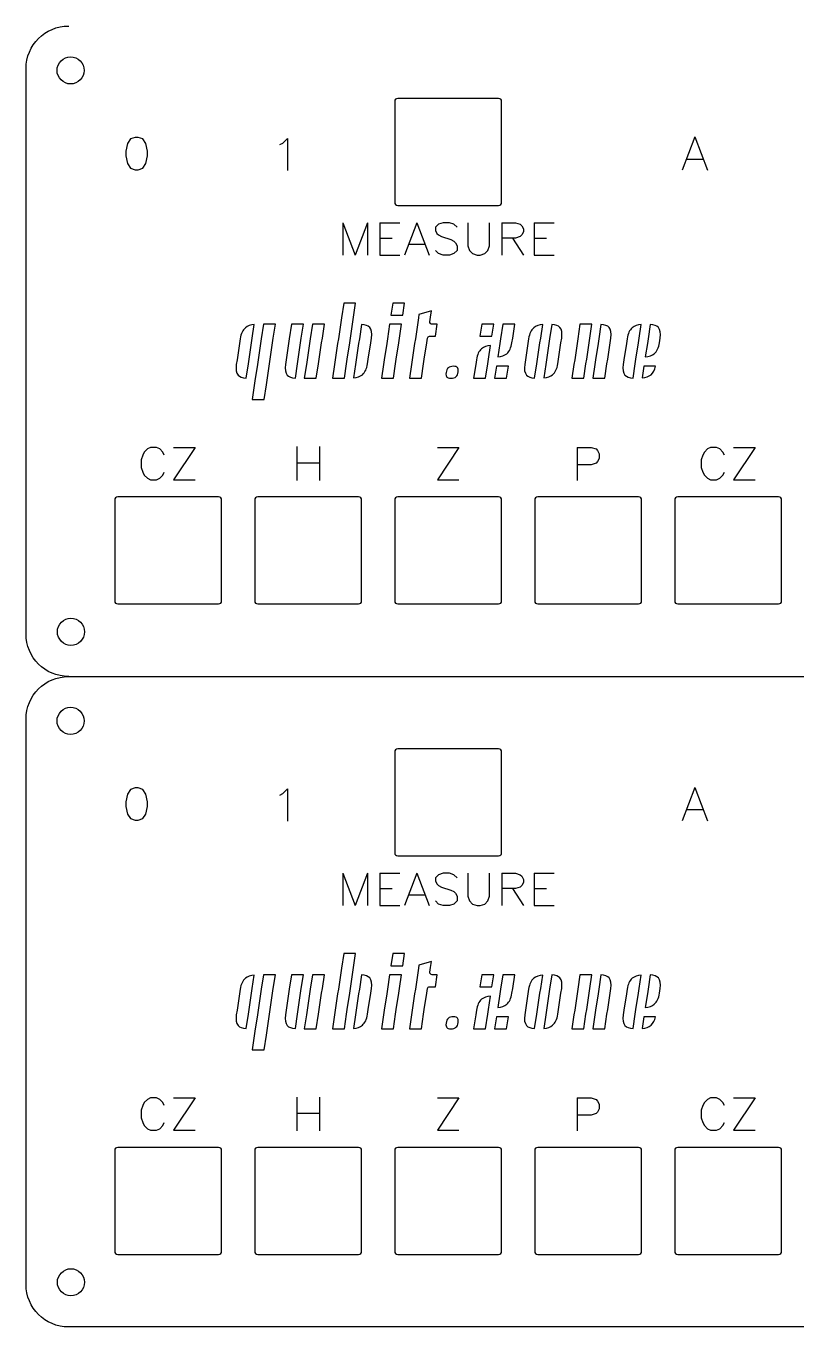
# Model space of a CAD drawing. Extents: x 0 to 498, y 0 to 383.
# Drawn here: x 0 to 90.9, y 0 to 153.4 of the extents above; entities that cross this region are included whole.
import ezdxf

# ---------------------------------------------------------------- set-up
doc = ezdxf.new("R2010")
doc.units = 0
doc.layers.get('0').update_dxf_attribs({"true_color": 0xffffff})

msp = doc.modelspace()

# ---------------------------------------------------------------- linework, layer by layer
at = {"color": 1, "true_color": 0xff0000}
for p, q in [((5.03, 153.4), (5.03, 153.4)), ((0, 81.73), (0, 148.37)), ((6.86, 148.17), (6.86, 148.17)), ((55.73, 144.86), (43.83, 144.86)), ((43.83, 132.25), (55.73, 132.25)), ((38.87, 120.72), (37.46, 120.72)), ((37.46, 120.72), (37.46, 120.72)), ((38.63, 119.08), (38.87, 120.72)), ((43.24, 120.72), (43.03, 119.3)), ((44.65, 120.72), (43.24, 120.72)), ((44.44, 119.3), (44.65, 120.72)), ((47.82, 119.8), (46.34, 119.37)), ((47.71, 119.08), (47.82, 119.8)), ((47.82, 119.8), (47.82, 119.8)), ((26.68, 116.6), (26.92, 118.2)), ((29.41, 118.24), (27.99, 118.24)), ((27.99, 118.24), (27.99, 118.24)), ((29.16, 116.6), (29.41, 118.24)), ((31.3, 118.24), (31.04, 116.53)), ((32.71, 118.24), (31.3, 118.24)), ((32.46, 116.6), (32.71, 118.24)), ((33.78, 118.24), (33.52, 116.53)), ((35.19, 118.24), (33.78, 118.24)), ((34.95, 116.6), (35.19, 118.24)), ((37.12, 118.46), (36.83, 116.53)), ((37.21, 119.01), (37.12, 118.46)), ((38.25, 116.6), (38.54, 118.53)), ((38.54, 118.53), (38.63, 119.08)), ((39.56, 118.21), (39.31, 116.53)), ((39.56, 118.21), (39.56, 118.21)), ((44.28, 118.24), (42.87, 118.24)), ((43.03, 119.3), (44.44, 119.3)), ((44.03, 116.6), (44.28, 118.24)), ((46.21, 118.46), (45.92, 116.53)), ((46.29, 119.01), (46.21, 118.46)), ((46.34, 119.37), (46.29, 119.01)), ((47.63, 118.53), (47.71, 119.08)), ((48.27, 116.82), (48.48, 118.24)), ((53.74, 118.24), (53.53, 116.82)), ((55.15, 118.24), (53.74, 118.24)), ((54.94, 116.82), (55.15, 118.24)), ((57.63, 118.24), (56.21, 118.24)), ((56.21, 118.24), (56.21, 118.24)), ((57.39, 116.6), (57.63, 118.24)), ((60.69, 116.6), (60.93, 118.2)), ((62, 118.21), (61.74, 116.53)), ((62, 118.21), (62, 118.21)), ((65.32, 118.24), (65.06, 116.53)), ((66.73, 118.24), (65.32, 118.24)), ((66.49, 116.6), (66.73, 118.24)), ((67.79, 118.21), (67.54, 116.53)), ((67.79, 118.21), (67.79, 118.21)), ((72.3, 116.6), (72.54, 118.2)), ((73.61, 118.21), (73.36, 116.53)), ((73.61, 118.21), (73.61, 118.21)), ((26.6, 116.05), (26.68, 116.6)), ((29.08, 116.05), (29.16, 116.6)), ((32.38, 116.05), (32.46, 116.6)), ((34.86, 116.05), (34.95, 116.6)), ((38.17, 116.05), (38.25, 116.6)), ((40.65, 116.05), (40.73, 116.6)), ((43.95, 116.05), (44.03, 116.6)), ((47.25, 116.05), (47.34, 116.6)), ((47.59, 116.82), (48.27, 116.82)), ((53.53, 116.82), (54.94, 116.82)), ((57.3, 116.05), (57.39, 116.6)), ((60.6, 116.05), (60.69, 116.6)), ((63.08, 116.05), (63.17, 116.6)), ((66.4, 116.05), (66.49, 116.6)), ((68.88, 116.05), (68.97, 116.6)), ((72.22, 116.05), (72.3, 116.6)), ((74.7, 116.05), (74.78, 116.6)), ((74.78, 116.6), (74.78, 116.6)), ((25.18, 115.98), (24.89, 114.05)), ((25.26, 116.53), (25.18, 115.98)), ((26.31, 114.12), (26.6, 116.05)), ((27.65, 115.98), (27.36, 114.05)), ((27.74, 116.53), (27.65, 115.98)), ((28.79, 114.12), (29.08, 116.05)), ((30.96, 115.98), (30.67, 114.05)), ((31.04, 116.53), (30.96, 115.98)), ((33.44, 115.98), (33.15, 114.05)), ((33.52, 116.53), (33.44, 115.98)), ((36.75, 115.98), (36.46, 114.05)), ((36.83, 116.53), (36.75, 115.98)), ((39.22, 115.98), (38.94, 114.05)), ((39.31, 116.53), (39.22, 115.98)), ((40.36, 114.12), (40.65, 116.05)), ((42.53, 115.98), (42.24, 114.05)), ((42.61, 116.53), (42.53, 115.98)), ((43.66, 114.12), (43.95, 116.05)), ((45.83, 115.98), (45.55, 114.05)), ((45.92, 116.53), (45.83, 115.98)), ((46.97, 114.12), (47.25, 116.05)), ((54.53, 114.12), (54.77, 115.72)), ((54.77, 115.72), (54.77, 115.72)), ((55.88, 115.98), (55.63, 114.38)), ((55.96, 116.53), (55.88, 115.98)), ((59.18, 115.98), (58.9, 114.05)), ((59.27, 116.53), (59.18, 115.98)), ((61.66, 115.98), (61.37, 114.05)), ((61.74, 116.53), (61.66, 115.98)), ((62.8, 114.12), (63.08, 116.05)), ((64.98, 115.98), (64.7, 114.05)), ((65.06, 116.53), (64.98, 115.98)), ((67.46, 115.98), (67.17, 114.05)), ((67.54, 116.53), (67.46, 115.98)), ((70.8, 115.98), (70.51, 114.05)), ((70.88, 116.53), (70.8, 115.98)), ((71.93, 114.12), (72.22, 116.05)), ((73.27, 115.98), (73.03, 114.38)), ((73.36, 116.53), (73.27, 115.98)), ((24.89, 114.05), (24.8, 113.5)), ((25.97, 111.89), (26.22, 113.57)), ((26.22, 113.57), (26.31, 114.12)), ((27.36, 114.05), (27.28, 113.5)), ((28.71, 113.57), (28.79, 114.12)), ((30.67, 114.05), (30.59, 113.5)), ((31.76, 111.89), (32.01, 113.57)), ((32.01, 113.57), (32.1, 114.12)), ((33.15, 114.05), (33.07, 113.5)), ((34.23, 111.86), (34.49, 113.57)), ((34.49, 113.57), (34.58, 114.12)), ((36.46, 114.05), (36.38, 113.5)), ((37.54, 111.86), (37.8, 113.57)), ((37.8, 113.57), (37.88, 114.12)), ((38.94, 114.05), (38.85, 113.5)), ((40.28, 113.57), (40.36, 114.12)), ((42.24, 114.05), (42.16, 113.5)), ((43.32, 111.86), (43.58, 113.57)), ((43.58, 113.57), (43.66, 114.12)), ((45.55, 114.05), (45.46, 113.5)), ((46.63, 111.86), (46.88, 113.57)), ((46.88, 113.57), (46.97, 114.12)), ((53.11, 114.05), (53.03, 113.5)), ((54.19, 111.86), (54.45, 113.57)), ((54.45, 113.57), (54.53, 114.12)), ((58.9, 114.05), (58.81, 113.5)), ((59.98, 111.89), (60.23, 113.57)), ((60.23, 113.57), (60.32, 114.12)), ((61.37, 114.05), (61.29, 113.5)), ((62.72, 113.57), (62.8, 114.12)), ((64.7, 114.05), (64.61, 113.5)), ((65.77, 111.86), (66.03, 113.57)), ((66.03, 113.57), (66.12, 114.12)), ((67.17, 114.05), (67.09, 113.5)), ((68.25, 111.86), (68.51, 113.57)), ((68.51, 113.57), (68.6, 114.12)), ((70.51, 114.05), (70.42, 113.5)), ((71.59, 111.89), (71.84, 113.57)), ((71.84, 113.57), (71.93, 114.12)), ((27.28, 113.5), (26.99, 111.57)), ((33.07, 113.5), (32.82, 111.86)), ((36.38, 113.5), (36.13, 111.86)), ((38.85, 113.5), (38.61, 111.9)), ((42.16, 113.5), (41.91, 111.86)), ((45.46, 113.5), (45.22, 111.86)), ((50.39, 113.28), (50.39, 113.28)), ((53.03, 113.5), (52.78, 111.86)), ((55.47, 113.28), (55.26, 111.86)), ((56.88, 113.28), (55.47, 113.28)), ((56.67, 111.86), (56.88, 113.28)), ((61.29, 113.5), (61.05, 111.9)), ((64.61, 113.5), (64.36, 111.86)), ((67.09, 113.5), (66.84, 111.86)), ((72.87, 113.28), (72.66, 111.9)), ((74.24, 113.28), (72.87, 113.28)), ((26.91, 111.02), (26.66, 109.38)), ((26.99, 111.57), (26.91, 111.02)), ((28.08, 109.38), (28.34, 111.09)), ((28.34, 111.09), (28.42, 111.64)), ((32.82, 111.86), (34.23, 111.86)), ((36.13, 111.86), (37.54, 111.86)), ((41.91, 111.86), (43.32, 111.86)), ((45.22, 111.86), (46.63, 111.86)), ((52.78, 111.86), (54.19, 111.86)), ((55.26, 111.86), (56.67, 111.86)), ((64.36, 111.86), (65.77, 111.86)), ((66.84, 111.86), (68.25, 111.86)), ((26.66, 109.38), (28.08, 109.38)), ((22.71, 97.87), (10.81, 97.87)), ((39.22, 97.87), (27.32, 97.87)), ((55.73, 97.87), (43.83, 97.87)), ((72.24, 97.87), (60.34, 97.87)), ((88.75, 97.87), (76.85, 97.87)), ((10.81, 85.26), (22.71, 85.26)), ((43.83, 85.26), (55.73, 85.26)), ((60.34, 85.26), (72.24, 85.26)), ((76.85, 85.26), (88.75, 85.26)), ((6.9, 81.97), (6.9, 81.97)), ((5.03, 76.7), (94.53, 76.7)), ((5.03, 76.7), (5.03, 76.7)), ((0, 5.03), (0, 71.67)), ((6.86, 71.47), (6.86, 71.47)), ((55.73, 68.16), (43.83, 68.16)), ((43.83, 55.55), (55.73, 55.55)), ((38.87, 44.02), (37.46, 44.02)), ((37.46, 44.02), (37.46, 44.02)), ((38.63, 42.38), (38.87, 44.02)), ((43.24, 44.02), (43.03, 42.6)), ((44.65, 44.02), (43.24, 44.02)), ((44.44, 42.6), (44.65, 44.02)), ((47.82, 43.1), (46.34, 42.67)), ((47.71, 42.38), (47.82, 43.1)), ((47.82, 43.1), (47.82, 43.1)), ((26.68, 39.9), (26.92, 41.5)), ((29.41, 41.54), (27.99, 41.54)), ((27.99, 41.54), (27.99, 41.54)), ((29.16, 39.9), (29.41, 41.54)), ((31.3, 41.54), (31.04, 39.83)), ((32.71, 41.54), (31.3, 41.54)), ((32.46, 39.9), (32.71, 41.54)), ((33.78, 41.54), (33.52, 39.83)), ((35.19, 41.54), (33.78, 41.54)), ((34.95, 39.9), (35.19, 41.54)), ((37.12, 41.76), (36.83, 39.83)), ((37.21, 42.31), (37.12, 41.76)), ((38.25, 39.9), (38.54, 41.83)), ((38.54, 41.83), (38.63, 42.38)), ((39.56, 41.51), (39.31, 39.83)), ((39.56, 41.51), (39.56, 41.51)), ((44.28, 41.54), (42.87, 41.54)), ((43.03, 42.6), (44.44, 42.6)), ((44.03, 39.9), (44.28, 41.54)), ((46.21, 41.76), (45.92, 39.83)), ((46.29, 42.31), (46.21, 41.76)), ((46.34, 42.67), (46.29, 42.31)), ((47.63, 41.83), (47.71, 42.38)), ((48.27, 40.12), (48.48, 41.54)), ((53.74, 41.54), (53.53, 40.12)), ((55.15, 41.54), (53.74, 41.54)), ((54.94, 40.12), (55.15, 41.54)), ((57.63, 41.54), (56.21, 41.54)), ((56.21, 41.54), (56.21, 41.54)), ((57.39, 39.9), (57.63, 41.54)), ((60.69, 39.9), (60.93, 41.5)), ((62, 41.51), (61.74, 39.83)), ((62, 41.51), (62, 41.51)), ((65.32, 41.54), (65.06, 39.83)), ((66.73, 41.54), (65.32, 41.54)), ((66.49, 39.9), (66.73, 41.54)), ((67.79, 41.51), (67.54, 39.83)), ((67.79, 41.51), (67.79, 41.51)), ((72.3, 39.9), (72.54, 41.5)), ((73.61, 41.51), (73.36, 39.83)), ((73.61, 41.51), (73.61, 41.51)), ((26.6, 39.35), (26.68, 39.9)), ((29.08, 39.35), (29.16, 39.9)), ((32.38, 39.35), (32.46, 39.9)), ((34.86, 39.35), (34.95, 39.9)), ((38.17, 39.35), (38.25, 39.9)), ((40.65, 39.35), (40.73, 39.9)), ((43.95, 39.35), (44.03, 39.9)), ((47.25, 39.35), (47.34, 39.9)), ((47.59, 40.12), (48.27, 40.12)), ((53.53, 40.12), (54.94, 40.12)), ((57.3, 39.35), (57.39, 39.9)), ((60.6, 39.35), (60.69, 39.9)), ((63.08, 39.35), (63.17, 39.9)), ((66.4, 39.35), (66.49, 39.9)), ((68.88, 39.35), (68.97, 39.9)), ((72.22, 39.35), (72.3, 39.9)), ((74.7, 39.35), (74.78, 39.9)), ((74.78, 39.9), (74.78, 39.9)), ((25.18, 39.28), (24.89, 37.35)), ((25.26, 39.83), (25.18, 39.28)), ((26.31, 37.42), (26.6, 39.35)), ((27.65, 39.28), (27.36, 37.35)), ((27.74, 39.83), (27.65, 39.28)), ((28.79, 37.42), (29.08, 39.35)), ((30.96, 39.28), (30.67, 37.35)), ((31.04, 39.83), (30.96, 39.28)), ((33.44, 39.28), (33.15, 37.35)), ((33.52, 39.83), (33.44, 39.28)), ((36.75, 39.28), (36.46, 37.35)), ((36.83, 39.83), (36.75, 39.28)), ((39.22, 39.28), (38.94, 37.35)), ((39.31, 39.83), (39.22, 39.28)), ((40.36, 37.42), (40.65, 39.35)), ((42.53, 39.28), (42.24, 37.35)), ((42.61, 39.83), (42.53, 39.28)), ((43.66, 37.42), (43.95, 39.35)), ((45.83, 39.28), (45.55, 37.35)), ((45.92, 39.83), (45.83, 39.28)), ((46.97, 37.42), (47.25, 39.35)), ((54.53, 37.42), (54.77, 39.02)), ((54.77, 39.02), (54.77, 39.02)), ((55.88, 39.28), (55.63, 37.68)), ((55.96, 39.83), (55.88, 39.28)), ((59.18, 39.28), (58.9, 37.35)), ((59.27, 39.83), (59.18, 39.28)), ((61.66, 39.28), (61.37, 37.35)), ((61.74, 39.83), (61.66, 39.28)), ((62.8, 37.42), (63.08, 39.35)), ((64.98, 39.28), (64.7, 37.35)), ((65.06, 39.83), (64.98, 39.28)), ((67.46, 39.28), (67.17, 37.35)), ((67.54, 39.83), (67.46, 39.28)), ((70.8, 39.28), (70.51, 37.35)), ((70.88, 39.83), (70.8, 39.28)), ((71.93, 37.42), (72.22, 39.35)), ((73.27, 39.28), (73.03, 37.68)), ((73.36, 39.83), (73.27, 39.28)), ((24.89, 37.35), (24.8, 36.8)), ((25.97, 35.19), (26.22, 36.87)), ((26.22, 36.87), (26.31, 37.42)), ((27.36, 37.35), (27.28, 36.8)), ((28.71, 36.87), (28.79, 37.42)), ((30.67, 37.35), (30.59, 36.8)), ((31.76, 35.19), (32.01, 36.87)), ((32.01, 36.87), (32.1, 37.42)), ((33.15, 37.35), (33.07, 36.8)), ((34.23, 35.16), (34.49, 36.87)), ((34.49, 36.87), (34.58, 37.42)), ((36.46, 37.35), (36.38, 36.8)), ((37.54, 35.16), (37.8, 36.87)), ((37.8, 36.87), (37.88, 37.42)), ((38.94, 37.35), (38.85, 36.8)), ((40.28, 36.87), (40.36, 37.42)), ((42.24, 37.35), (42.16, 36.8)), ((43.32, 35.16), (43.58, 36.87)), ((43.58, 36.87), (43.66, 37.42)), ((45.55, 37.35), (45.46, 36.8)), ((46.63, 35.16), (46.88, 36.87)), ((46.88, 36.87), (46.97, 37.42)), ((53.11, 37.35), (53.03, 36.8)), ((54.19, 35.16), (54.45, 36.87)), ((54.45, 36.87), (54.53, 37.42)), ((58.9, 37.35), (58.81, 36.8)), ((59.98, 35.19), (60.23, 36.87)), ((60.23, 36.87), (60.32, 37.42)), ((61.37, 37.35), (61.29, 36.8)), ((62.72, 36.87), (62.8, 37.42)), ((64.7, 37.35), (64.61, 36.8)), ((65.77, 35.16), (66.03, 36.87)), ((66.03, 36.87), (66.12, 37.42)), ((67.17, 37.35), (67.09, 36.8)), ((68.25, 35.16), (68.51, 36.87)), ((68.51, 36.87), (68.6, 37.42)), ((70.51, 37.35), (70.42, 36.8)), ((71.59, 35.19), (71.84, 36.87)), ((71.84, 36.87), (71.93, 37.42)), ((27.28, 36.8), (26.99, 34.87)), ((33.07, 36.8), (32.82, 35.16)), ((36.38, 36.8), (36.13, 35.16)), ((38.85, 36.8), (38.61, 35.2)), ((42.16, 36.8), (41.91, 35.16)), ((45.46, 36.8), (45.22, 35.16)), ((50.39, 36.58), (50.39, 36.58)), ((53.03, 36.8), (52.78, 35.16)), ((55.47, 36.58), (55.26, 35.16)), ((56.88, 36.58), (55.47, 36.58)), ((56.67, 35.16), (56.88, 36.58)), ((61.29, 36.8), (61.05, 35.2)), ((64.61, 36.8), (64.36, 35.16)), ((67.09, 36.8), (66.84, 35.16)), ((72.87, 36.58), (72.66, 35.2)), ((74.24, 36.58), (72.87, 36.58)), ((26.91, 34.32), (26.66, 32.68)), ((26.99, 34.87), (26.91, 34.32)), ((28.08, 32.68), (28.34, 34.39)), ((28.34, 34.39), (28.42, 34.94)), ((32.82, 35.16), (34.23, 35.16)), ((36.13, 35.16), (37.54, 35.16)), ((41.91, 35.16), (43.32, 35.16)), ((45.22, 35.16), (46.63, 35.16)), ((52.78, 35.16), (54.19, 35.16)), ((55.26, 35.16), (56.67, 35.16)), ((64.36, 35.16), (65.77, 35.16)), ((66.84, 35.16), (68.25, 35.16)), ((26.66, 32.68), (28.08, 32.68)), ((22.71, 21.17), (10.81, 21.17)), ((39.22, 21.17), (27.32, 21.17)), ((55.73, 21.17), (43.83, 21.17)), ((72.24, 21.17), (60.34, 21.17)), ((88.75, 21.17), (76.85, 21.17)), ((10.81, 8.56), (22.71, 8.56)), ((43.83, 8.56), (55.73, 8.56)), ((60.34, 8.56), (72.24, 8.56)), ((76.85, 8.56), (88.75, 8.56)), ((6.9, 5.27), (6.9, 5.27)), ((94.53, 0), (5.03, 0))]:
    msp.add_line(p, q, dxfattribs=at)
at = {"color": 7, "true_color": 0xffffff}
for p, q in [((12.32, 140.09), (11.96, 139.54)), ((12.87, 140.27), (12.32, 140.09)), ((13.23, 140.27), (12.87, 140.27)), ((13.78, 140.09), (13.23, 140.27)), ((14.14, 139.54), (13.78, 140.09)), ((29.93, 139.42), (30.29, 139.6)), ((30.29, 139.6), (30.83, 140.14)), ((30.83, 140.14), (30.83, 136.36)), ((78.87, 140.33), (77.37, 136.4)), ((78.87, 140.33), (80.36, 136.4)), ((11.96, 139.54), (11.78, 138.63)), ((11.78, 138.63), (11.78, 138.09)), ((11.78, 138.09), (11.96, 137.18)), ((14.32, 138.63), (14.14, 139.54)), ((14.14, 137.18), (14.32, 138.09)), ((14.32, 138.09), (14.32, 138.63)), ((11.96, 137.18), (12.32, 136.63)), ((12.32, 136.63), (12.87, 136.45)), ((13.23, 136.45), (13.78, 136.63)), ((13.78, 136.63), (14.14, 137.18)), ((77.93, 137.71), (79.8, 137.71)), ((12.87, 136.45), (13.23, 136.45)), ((37.36, 130.21), (37.36, 126.39)), ((37.36, 130.21), (38.82, 126.39)), ((40.27, 130.21), (38.82, 126.39)), ((40.27, 130.21), (40.27, 126.39)), ((41.73, 130.21), (41.73, 126.39)), ((41.73, 130.21), (44.09, 130.21)), ((46.09, 130.21), (44.64, 126.39)), ((46.09, 130.21), (47.55, 126.39)), ((48.64, 130.03), (48.28, 129.67)), ((48.28, 129.67), (48.28, 129.3)), ((48.28, 129.3), (48.46, 128.94)), ((48.46, 128.94), (48.64, 128.76)), ((49.19, 130.21), (48.64, 130.03)), ((49.92, 130.21), (49.19, 130.21)), ((50.46, 130.03), (49.92, 130.21)), ((50.83, 129.67), (50.46, 130.03)), ((52.1, 130.21), (52.1, 127.48)), ((54.65, 127.48), (54.65, 130.21)), ((56.1, 130.21), (56.1, 126.39)), ((56.1, 130.21), (57.74, 130.21)), ((57.74, 130.21), (58.29, 130.03)), ((58.29, 130.03), (58.47, 129.85)), ((58.47, 129.85), (58.65, 129.48)), ((58.65, 129.12), (58.47, 128.76)), ((58.65, 129.48), (58.65, 129.12)), ((59.93, 130.21), (59.93, 126.39)), ((59.93, 130.21), (62.29, 130.21)), ((41.73, 128.39), (43.18, 128.39)), ((45.18, 127.67), (47, 127.67)), ((48.64, 128.76), (49.01, 128.57)), ((49.01, 128.57), (50.1, 128.21)), ((50.1, 128.21), (50.46, 128.03)), ((50.46, 128.03), (50.64, 127.85)), ((50.64, 127.85), (50.83, 127.48)), ((50.83, 127.48), (50.83, 126.94)), ((52.1, 127.48), (52.28, 126.94)), ((54.47, 126.94), (54.65, 127.48)), ((57.74, 128.39), (56.1, 128.39)), ((57.38, 128.39), (58.65, 126.39)), ((58.29, 128.57), (57.74, 128.39)), ((58.47, 128.76), (58.29, 128.57)), ((59.93, 128.39), (61.38, 128.39)), ((41.73, 126.39), (44.09, 126.39)), ((48.64, 126.57), (48.28, 126.94)), ((49.19, 126.39), (48.64, 126.57)), ((49.92, 126.39), (49.19, 126.39)), ((50.46, 126.57), (49.92, 126.39)), ((50.83, 126.94), (50.46, 126.57)), ((52.28, 126.94), (52.65, 126.57)), ((52.65, 126.57), (53.19, 126.39)), ((53.19, 126.39), (53.56, 126.39)), ((53.56, 126.39), (54.1, 126.57)), ((54.1, 126.57), (54.47, 126.94)), ((59.93, 126.39), (62.29, 126.39)), ((13.77, 102.81), (13.59, 102.26)), ((13.95, 103.17), (13.77, 102.81)), ((14.31, 103.54), (13.95, 103.17)), ((14.68, 103.72), (14.31, 103.54)), ((15.4, 103.72), (14.68, 103.72)), ((15.77, 103.54), (15.4, 103.72)), ((16.13, 103.17), (15.77, 103.54)), ((16.31, 102.81), (16.13, 103.17)), ((19.95, 103.72), (17.4, 99.9)), ((17.4, 103.72), (19.95, 103.72)), ((31.94, 103.81), (31.94, 99.81)), ((34.6, 103.81), (34.6, 99.81)), ((51.05, 103.72), (48.51, 99.9)), ((48.51, 103.72), (51.05, 103.72)), ((64.99, 103.72), (64.99, 99.81)), ((64.99, 103.72), (66.66, 103.72)), ((66.66, 103.72), (67.22, 103.53)), ((67.22, 103.53), (67.41, 103.34)), ((67.41, 103.34), (67.59, 102.97)), ((67.59, 102.97), (67.59, 102.41)), ((79.81, 102.81), (79.63, 102.26)), ((79.99, 103.17), (79.81, 102.81)), ((80.35, 103.54), (79.99, 103.17)), ((80.72, 103.72), (80.35, 103.54)), ((81.44, 103.72), (80.72, 103.72)), ((81.81, 103.54), (81.44, 103.72)), ((82.17, 103.17), (81.81, 103.54)), ((82.35, 102.81), (82.17, 103.17)), ((85.99, 103.72), (83.44, 99.9)), ((83.44, 103.72), (85.99, 103.72)), ((13.59, 102.26), (13.59, 101.35)), ((13.59, 101.35), (13.77, 100.81)), ((31.94, 101.9), (34.6, 101.9)), ((66.66, 101.67), (64.99, 101.67)), ((67.22, 101.86), (66.66, 101.67)), ((67.41, 102.04), (67.22, 101.86)), ((67.59, 102.41), (67.41, 102.04)), ((79.63, 102.26), (79.63, 101.35)), ((79.63, 101.35), (79.81, 100.81)), ((13.77, 100.81), (13.95, 100.45)), ((13.95, 100.45), (14.31, 100.08)), ((14.31, 100.08), (14.68, 99.9)), ((14.68, 99.9), (15.4, 99.9)), ((15.4, 99.9), (15.77, 100.08)), ((15.77, 100.08), (16.13, 100.45)), ((16.13, 100.45), (16.31, 100.81)), ((17.4, 99.9), (19.95, 99.9)), ((48.51, 99.9), (51.05, 99.9)), ((79.81, 100.81), (79.99, 100.45)), ((79.99, 100.45), (80.35, 100.08)), ((80.35, 100.08), (80.72, 99.9)), ((80.72, 99.9), (81.44, 99.9)), ((81.44, 99.9), (81.81, 100.08)), ((81.81, 100.08), (82.17, 100.45)), ((82.17, 100.45), (82.35, 100.81)), ((83.44, 99.9), (85.99, 99.9)), ((12.32, 63.39), (11.96, 62.84)), ((12.87, 63.57), (12.32, 63.39)), ((13.23, 63.57), (12.87, 63.57)), ((13.78, 63.39), (13.23, 63.57)), ((14.14, 62.84), (13.78, 63.39)), ((29.93, 62.72), (30.29, 62.9)), ((30.29, 62.9), (30.83, 63.45)), ((30.83, 63.45), (30.83, 59.66)), ((78.87, 63.63), (77.37, 59.7)), ((78.87, 63.63), (80.36, 59.7)), ((11.96, 62.84), (11.78, 61.94)), ((11.78, 61.94), (11.78, 61.39)), ((11.78, 61.39), (11.96, 60.48)), ((14.32, 61.94), (14.14, 62.84)), ((14.14, 60.48), (14.32, 61.39)), ((14.32, 61.39), (14.32, 61.94)), ((11.96, 60.48), (12.32, 59.94)), ((12.32, 59.94), (12.87, 59.75)), ((13.23, 59.75), (13.78, 59.94)), ((13.78, 59.94), (14.14, 60.48)), ((77.93, 61.01), (79.8, 61.01)), ((12.87, 59.75), (13.23, 59.75)), ((37.36, 53.51), (37.36, 49.69)), ((37.36, 53.51), (38.82, 49.69)), ((40.27, 53.51), (38.82, 49.69)), ((40.27, 53.51), (40.27, 49.69)), ((41.73, 53.51), (41.73, 49.69)), ((41.73, 53.51), (44.09, 53.51)), ((46.09, 53.51), (44.64, 49.69)), ((46.09, 53.51), (47.55, 49.69)), ((48.64, 53.33), (48.28, 52.97)), ((48.28, 52.97), (48.28, 52.6)), ((48.28, 52.6), (48.46, 52.24)), ((48.46, 52.24), (48.64, 52.06)), ((49.19, 53.51), (48.64, 53.33)), ((49.92, 53.51), (49.19, 53.51)), ((50.46, 53.33), (49.92, 53.51)), ((50.83, 52.97), (50.46, 53.33)), ((52.1, 53.51), (52.1, 50.78)), ((54.65, 50.78), (54.65, 53.51)), ((56.1, 53.51), (56.1, 49.69)), ((56.1, 53.51), (57.74, 53.51)), ((57.74, 53.51), (58.29, 53.33)), ((58.29, 53.33), (58.47, 53.15)), ((58.47, 53.15), (58.65, 52.78)), ((58.65, 52.42), (58.47, 52.06)), ((58.65, 52.78), (58.65, 52.42)), ((59.93, 53.51), (59.93, 49.69)), ((59.93, 53.51), (62.29, 53.51)), ((41.73, 51.69), (43.18, 51.69)), ((45.18, 50.97), (47, 50.97)), ((48.64, 52.06), (49.01, 51.87)), ((49.01, 51.87), (50.1, 51.51)), ((50.1, 51.51), (50.46, 51.33)), ((50.46, 51.33), (50.64, 51.15)), ((50.64, 51.15), (50.83, 50.78)), ((50.83, 50.78), (50.83, 50.24)), ((52.1, 50.78), (52.28, 50.24)), ((54.47, 50.24), (54.65, 50.78)), ((57.74, 51.69), (56.1, 51.69)), ((57.38, 51.69), (58.65, 49.69)), ((58.29, 51.87), (57.74, 51.69)), ((58.47, 52.06), (58.29, 51.87)), ((59.93, 51.69), (61.38, 51.69)), ((41.73, 49.69), (44.09, 49.69)), ((48.64, 49.87), (48.28, 50.24)), ((49.19, 49.69), (48.64, 49.87)), ((49.92, 49.69), (49.19, 49.69)), ((50.46, 49.87), (49.92, 49.69)), ((50.83, 50.24), (50.46, 49.87)), ((52.28, 50.24), (52.65, 49.87)), ((52.65, 49.87), (53.19, 49.69)), ((53.19, 49.69), (53.56, 49.69)), ((53.56, 49.69), (54.1, 49.87)), ((54.1, 49.87), (54.47, 50.24)), ((59.93, 49.69), (62.29, 49.69)), ((13.77, 26.11), (13.59, 25.56)), ((13.95, 26.47), (13.77, 26.11)), ((14.31, 26.84), (13.95, 26.47)), ((14.68, 27.02), (14.31, 26.84)), ((15.4, 27.02), (14.68, 27.02)), ((15.77, 26.84), (15.4, 27.02)), ((16.13, 26.47), (15.77, 26.84)), ((16.31, 26.11), (16.13, 26.47)), ((19.95, 27.02), (17.4, 23.2)), ((17.4, 27.02), (19.95, 27.02)), ((31.94, 27.11), (31.94, 23.11)), ((34.6, 27.11), (34.6, 23.11)), ((51.05, 27.02), (48.51, 23.2)), ((48.51, 27.02), (51.05, 27.02)), ((64.99, 27.02), (64.99, 23.11)), ((64.99, 27.02), (66.66, 27.02)), ((66.66, 27.02), (67.22, 26.83)), ((67.22, 26.83), (67.41, 26.64)), ((67.41, 26.64), (67.59, 26.27)), ((67.59, 26.27), (67.59, 25.71)), ((79.81, 26.11), (79.63, 25.56)), ((79.99, 26.47), (79.81, 26.11)), ((80.35, 26.84), (79.99, 26.47)), ((80.72, 27.02), (80.35, 26.84)), ((81.44, 27.02), (80.72, 27.02)), ((81.81, 26.84), (81.44, 27.02)), ((82.17, 26.47), (81.81, 26.84)), ((82.35, 26.11), (82.17, 26.47)), ((85.99, 27.02), (83.44, 23.2)), ((83.44, 27.02), (85.99, 27.02)), ((13.59, 25.56), (13.59, 24.66)), ((13.59, 24.66), (13.77, 24.11)), ((31.94, 25.21), (34.6, 25.21)), ((66.66, 24.97), (64.99, 24.97)), ((67.22, 25.16), (66.66, 24.97)), ((67.41, 25.34), (67.22, 25.16)), ((67.59, 25.71), (67.41, 25.34)), ((79.63, 25.56), (79.63, 24.66)), ((79.63, 24.66), (79.81, 24.11)), ((13.77, 24.11), (13.95, 23.75)), ((13.95, 23.75), (14.31, 23.38)), ((14.31, 23.38), (14.68, 23.2)), ((14.68, 23.2), (15.4, 23.2)), ((15.4, 23.2), (15.77, 23.38)), ((15.77, 23.38), (16.13, 23.75)), ((16.13, 23.75), (16.31, 24.11)), ((17.4, 23.2), (19.95, 23.2)), ((48.51, 23.2), (51.05, 23.2)), ((79.81, 24.11), (79.99, 23.75)), ((79.99, 23.75), (80.35, 23.38)), ((80.35, 23.38), (80.72, 23.2)), ((80.72, 23.2), (81.44, 23.2)), ((81.44, 23.2), (81.81, 23.38)), ((81.81, 23.38), (82.17, 23.75)), ((82.17, 23.75), (82.35, 24.11)), ((83.44, 23.2), (85.99, 23.2))]:
    msp.add_line(p, q, dxfattribs=at)
at = {"color": 1, "true_color": 0xff0000}
for points in [[(0, 148.37), (0, 151.15), (2.24, 153.4), (5.03, 153.4)], [(3.66, 148.17), (3.66, 148.59), (3.83, 149), (4.13, 149.3)], [(4.13, 149.3), (4.43, 149.6), (4.84, 149.77), (5.26, 149.77)], [(5.26, 149.77), (5.69, 149.77), (6.09, 149.6), (6.39, 149.3)], [(6.39, 149.3), (6.69, 149), (6.86, 148.59), (6.86, 148.17)], [(4.13, 147.04), (3.83, 147.34), (3.66, 147.74), (3.66, 148.17)], [(6.86, 148.17), (6.86, 147.74), (6.69, 147.34), (6.39, 147.04)], [(5.26, 146.57), (4.84, 146.57), (4.43, 146.74), (4.13, 147.04)], [(6.39, 147.04), (6.09, 146.74), (5.69, 146.57), (5.26, 146.57)], [(43.83, 144.86), (43.63, 144.86), (43.48, 144.7), (43.48, 144.51)], [(43.48, 144.51), (43.48, 144.51), (43.48, 132.61), (43.48, 132.61)], [(56.08, 144.51), (56.08, 144.7), (55.92, 144.86), (55.73, 144.86)], [(56.08, 132.61), (56.08, 132.61), (56.08, 144.51), (56.08, 144.51)], [(43.48, 132.61), (43.48, 132.41), (43.63, 132.25), (43.83, 132.25)], [(55.73, 132.25), (55.92, 132.25), (56.08, 132.41), (56.08, 132.61)], [(37.46, 120.72), (37.46, 120.72), (37.21, 119.01), (37.21, 119.01)], [(26.92, 118.2), (26.49, 118.15), (26.13, 118.04), (25.87, 117.82)], [(27.99, 118.24), (27.99, 118.24), (27.74, 116.53), (27.74, 116.53)], [(37.21, 119.01), (37.21, 119.01), (37.21, 119.01), (37.21, 119.01)], [(40.53, 117.85), (40.35, 118.06), (40.02, 118.17), (39.56, 118.21)], [(42.87, 118.24), (42.87, 118.24), (42.61, 116.53), (42.61, 116.53)], [(46.29, 119.01), (46.29, 119.01), (46.29, 119.01), (46.29, 119.01)], [(47.69, 118.33), (47.64, 118.38), (47.62, 118.46), (47.63, 118.53)], [(47.88, 118.24), (47.81, 118.24), (47.74, 118.27), (47.69, 118.33)], [(48.48, 118.24), (48.48, 118.24), (47.88, 118.24), (47.88, 118.24)], [(56.21, 118.24), (56.21, 118.24), (55.96, 116.53), (55.96, 116.53)], [(60.93, 118.2), (60.5, 118.15), (60.13, 118.04), (59.88, 117.82)], [(62.96, 117.85), (62.78, 118.06), (62.45, 118.17), (62, 118.21)], [(68.76, 117.85), (68.58, 118.06), (68.25, 118.17), (67.79, 118.21)], [(72.54, 118.2), (72.1, 118.15), (71.74, 118.04), (71.49, 117.82)], [(74.57, 117.85), (74.39, 118.06), (74.06, 118.17), (73.61, 118.21)], [(25.87, 117.82), (25.56, 117.55), (25.35, 117.13), (25.26, 116.53)], [(40.73, 116.6), (40.82, 117.21), (40.74, 117.6), (40.53, 117.85)], [(47.34, 116.6), (47.36, 116.73), (47.46, 116.82), (47.59, 116.82)], [(59.88, 117.82), (59.57, 117.55), (59.36, 117.13), (59.27, 116.53)], [(63.17, 116.6), (63.26, 117.21), (63.17, 117.6), (62.96, 117.85)], [(68.97, 116.6), (69.06, 117.21), (68.97, 117.6), (68.76, 117.85)], [(71.49, 117.82), (71.18, 117.55), (70.97, 117.13), (70.88, 116.53)], [(74.78, 116.6), (74.87, 117.2), (74.78, 117.6), (74.57, 117.85)], [(25.26, 116.53), (25.26, 116.53), (25.26, 116.53), (25.26, 116.53)], [(27.74, 116.53), (27.74, 116.53), (27.74, 116.53), (27.74, 116.53)], [(32.1, 114.12), (32.1, 114.12), (32.38, 116.05), (32.38, 116.05)], [(32.38, 116.05), (32.38, 116.05), (32.38, 116.05), (32.38, 116.05)], [(34.58, 114.12), (34.58, 114.12), (34.86, 116.05), (34.86, 116.05)], [(34.86, 116.05), (34.86, 116.05), (34.86, 116.05), (34.86, 116.05)], [(37.88, 114.12), (37.88, 114.12), (38.17, 116.05), (38.17, 116.05)], [(38.17, 116.05), (38.17, 116.05), (38.17, 116.05), (38.17, 116.05)], [(40.65, 116.05), (40.65, 116.05), (40.65, 116.05), (40.65, 116.05)], [(42.61, 116.53), (42.61, 116.53), (42.61, 116.53), (42.61, 116.53)], [(47.25, 116.05), (47.25, 116.05), (47.25, 116.05), (47.25, 116.05)], [(53.72, 115.34), (53.41, 115.07), (53.2, 114.65), (53.11, 114.05)], [(54.77, 115.72), (54.34, 115.67), (53.98, 115.56), (53.72, 115.34)], [(55.96, 116.53), (55.96, 116.53), (55.96, 116.53), (55.96, 116.53)], [(56.69, 114.76), (57, 115.03), (57.21, 115.45), (57.3, 116.05)], [(60.32, 114.12), (60.32, 114.12), (60.6, 116.05), (60.6, 116.05)], [(60.6, 116.05), (60.6, 116.05), (60.6, 116.05), (60.6, 116.05)], [(63.08, 116.05), (63.08, 116.05), (63.08, 116.05), (63.08, 116.05)], [(66.12, 114.12), (66.12, 114.12), (66.4, 116.05), (66.4, 116.05)], [(66.4, 116.05), (66.4, 116.05), (66.4, 116.05), (66.4, 116.05)], [(68.6, 114.12), (68.6, 114.12), (68.88, 116.05), (68.88, 116.05)], [(68.88, 116.05), (68.88, 116.05), (68.88, 116.05), (68.88, 116.05)], [(70.88, 116.53), (70.88, 116.53), (70.88, 116.53), (70.88, 116.53)], [(73.36, 116.53), (73.36, 116.53), (73.36, 116.53), (73.36, 116.53)], [(74.08, 114.76), (74.4, 115.03), (74.61, 115.45), (74.7, 116.05)], [(26.22, 113.57), (26.22, 113.57), (26.22, 113.57), (26.22, 113.57)], [(28.42, 111.64), (28.42, 111.64), (28.71, 113.57), (28.71, 113.57)], [(28.71, 113.57), (28.71, 113.57), (28.71, 113.57), (28.71, 113.57)], [(30.67, 114.05), (30.67, 114.05), (30.67, 114.05), (30.67, 114.05)], [(33.15, 114.05), (33.15, 114.05), (33.15, 114.05), (33.15, 114.05)], [(36.46, 114.05), (36.46, 114.05), (36.46, 114.05), (36.46, 114.05)], [(38.94, 114.05), (38.94, 114.05), (38.94, 114.05), (38.94, 114.05)], [(39.66, 112.28), (39.98, 112.55), (40.19, 112.97), (40.28, 113.57)], [(43.58, 113.57), (43.58, 113.57), (43.58, 113.57), (43.58, 113.57)], [(45.55, 114.05), (45.55, 114.05), (45.55, 114.05), (45.55, 114.05)], [(54.45, 113.57), (54.45, 113.57), (54.45, 113.57), (54.45, 113.57)], [(55.63, 114.38), (56.07, 114.43), (56.43, 114.54), (56.69, 114.76)], [(58.9, 114.05), (58.9, 114.05), (58.9, 114.05), (58.9, 114.05)], [(61.37, 114.05), (61.37, 114.05), (61.37, 114.05), (61.37, 114.05)], [(62.1, 112.28), (62.41, 112.55), (62.62, 112.97), (62.72, 113.57)], [(64.7, 114.05), (64.7, 114.05), (64.7, 114.05), (64.7, 114.05)], [(67.17, 114.05), (67.17, 114.05), (67.17, 114.05), (67.17, 114.05)], [(71.84, 113.57), (71.84, 113.57), (71.84, 113.57), (71.84, 113.57)], [(73.03, 114.38), (73.47, 114.43), (73.83, 114.54), (74.08, 114.76)], [(24.8, 113.5), (24.71, 112.89), (24.8, 112.5), (25.01, 112.25)], [(25.01, 112.25), (25.19, 112.04), (25.52, 111.92), (25.97, 111.89)], [(30.59, 113.5), (30.5, 112.89), (30.59, 112.5), (30.8, 112.25)], [(30.8, 112.25), (30.97, 112.04), (31.3, 111.92), (31.76, 111.89)], [(38.61, 111.9), (39.05, 111.94), (39.41, 112.06), (39.66, 112.28)], [(49.54, 112.53), (49.5, 112.25), (49.55, 112.1), (49.62, 112.01)], [(49.81, 113.1), (49.68, 112.99), (49.58, 112.81), (49.54, 112.53)], [(49.62, 112.01), (49.69, 111.92), (49.83, 111.86), (50.11, 111.86)], [(50.39, 113.28), (50.12, 113.28), (49.93, 113.21), (49.81, 113.1)], [(50.11, 111.86), (50.39, 111.86), (50.57, 111.92), (50.7, 112.04)], [(50.89, 113.13), (50.81, 113.21), (50.67, 113.28), (50.39, 113.28)], [(50.7, 112.04), (50.83, 112.15), (50.92, 112.33), (50.96, 112.61)], [(50.96, 112.61), (51.01, 112.89), (50.96, 113.04), (50.89, 113.13)], [(58.81, 113.5), (58.72, 112.89), (58.81, 112.5), (59.02, 112.25)], [(59.02, 112.25), (59.2, 112.04), (59.52, 111.92), (59.98, 111.89)], [(61.05, 111.9), (61.48, 111.94), (61.84, 112.06), (62.1, 112.28)], [(70.42, 113.5), (70.33, 112.89), (70.42, 112.5), (70.63, 112.25)], [(70.63, 112.25), (70.81, 112.04), (71.14, 111.92), (71.59, 111.89)], [(72.66, 111.9), (73.1, 111.94), (73.46, 112.06), (73.71, 112.28)], [(73.71, 112.28), (73.97, 112.5), (74.13, 112.85), (74.24, 113.28)], [(26.99, 111.57), (26.99, 111.57), (26.99, 111.57), (26.99, 111.57)], [(10.81, 97.87), (10.61, 97.87), (10.46, 97.71), (10.46, 97.52)], [(10.46, 97.52), (10.46, 97.52), (10.46, 85.62), (10.46, 85.62)], [(23.06, 97.52), (23.06, 97.71), (22.91, 97.87), (22.71, 97.87)], [(23.06, 85.62), (23.06, 85.62), (23.06, 97.52), (23.06, 97.52)], [(27.32, 97.87), (27.12, 97.87), (26.97, 97.71), (26.97, 97.52)], [(26.97, 97.52), (26.97, 97.52), (26.97, 85.62), (26.97, 85.62)], [(39.57, 97.52), (39.57, 97.71), (39.42, 97.87), (39.22, 97.87)], [(39.57, 85.62), (39.57, 85.62), (39.57, 97.52), (39.57, 97.52)], [(43.83, 97.87), (43.63, 97.87), (43.48, 97.71), (43.48, 97.52)], [(43.48, 97.52), (43.48, 97.52), (43.48, 85.62), (43.48, 85.62)], [(56.08, 97.52), (56.08, 97.71), (55.92, 97.87), (55.73, 97.87)], [(56.08, 85.62), (56.08, 85.62), (56.08, 97.52), (56.08, 97.52)], [(60.34, 97.87), (60.14, 97.87), (59.99, 97.71), (59.99, 97.52)], [(59.99, 97.52), (59.99, 97.52), (59.99, 85.62), (59.99, 85.62)], [(72.59, 97.52), (72.59, 97.71), (72.44, 97.87), (72.24, 97.87)], [(72.59, 85.62), (72.59, 85.62), (72.59, 97.52), (72.59, 97.52)], [(76.85, 97.87), (76.65, 97.87), (76.5, 97.71), (76.5, 97.52)], [(76.5, 97.52), (76.5, 97.52), (76.5, 85.62), (76.5, 85.62)], [(89.1, 97.52), (89.1, 97.71), (88.95, 97.87), (88.75, 97.87)], [(89.1, 85.62), (89.1, 85.62), (89.1, 97.52), (89.1, 97.52)], [(10.46, 85.62), (10.46, 85.42), (10.61, 85.26), (10.81, 85.26)], [(22.71, 85.26), (22.91, 85.26), (23.06, 85.42), (23.06, 85.62)], [(26.97, 85.62), (26.97, 85.42), (27.12, 85.26), (27.32, 85.26)], [(27.32, 85.26), (27.32, 85.26), (39.22, 85.26), (39.22, 85.26)], [(39.22, 85.26), (39.42, 85.26), (39.57, 85.42), (39.57, 85.62)], [(43.48, 85.62), (43.48, 85.42), (43.63, 85.26), (43.83, 85.26)], [(55.73, 85.26), (55.92, 85.26), (56.08, 85.42), (56.08, 85.62)], [(59.99, 85.62), (59.99, 85.42), (60.14, 85.26), (60.34, 85.26)], [(72.24, 85.26), (72.44, 85.26), (72.59, 85.42), (72.59, 85.62)], [(76.5, 85.62), (76.5, 85.42), (76.65, 85.26), (76.85, 85.26)], [(88.75, 85.26), (88.95, 85.26), (89.1, 85.42), (89.1, 85.62)], [(3.7, 81.97), (3.7, 82.39), (3.87, 82.8), (4.17, 83.1)], [(4.17, 83.1), (4.47, 83.4), (4.87, 83.57), (5.3, 83.57)], [(5.3, 83.57), (5.72, 83.57), (6.13, 83.4), (6.43, 83.1)], [(6.43, 83.1), (6.73, 82.8), (6.9, 82.39), (6.9, 81.97)], [(5.03, 76.7), (2.24, 76.7), (0, 78.94), (0, 81.73)], [(4.17, 80.84), (3.87, 81.14), (3.7, 81.54), (3.7, 81.97)], [(6.9, 81.97), (6.9, 81.54), (6.73, 81.14), (6.43, 80.84)], [(5.3, 80.37), (4.87, 80.37), (4.47, 80.54), (4.17, 80.84)], [(6.43, 80.84), (6.13, 80.54), (5.72, 80.37), (5.3, 80.37)], [(0, 71.67), (0, 74.46), (2.24, 76.7), (5.03, 76.7)], [(3.66, 71.47), (3.66, 71.89), (3.83, 72.3), (4.13, 72.6)], [(4.13, 72.6), (4.43, 72.9), (4.84, 73.07), (5.26, 73.07)], [(5.26, 73.07), (5.69, 73.07), (6.09, 72.9), (6.39, 72.6)], [(6.39, 72.6), (6.69, 72.3), (6.86, 71.89), (6.86, 71.47)], [(4.13, 70.34), (3.83, 70.64), (3.66, 71.04), (3.66, 71.47)], [(6.86, 71.47), (6.86, 71.04), (6.69, 70.64), (6.39, 70.34)], [(5.26, 69.87), (4.84, 69.87), (4.43, 70.04), (4.13, 70.34)], [(6.39, 70.34), (6.09, 70.04), (5.69, 69.87), (5.26, 69.87)], [(43.83, 68.16), (43.63, 68.16), (43.48, 68), (43.48, 67.81)], [(43.48, 67.81), (43.48, 67.81), (43.48, 55.91), (43.48, 55.91)], [(56.08, 67.81), (56.08, 68), (55.92, 68.16), (55.73, 68.16)], [(56.08, 55.91), (56.08, 55.91), (56.08, 67.81), (56.08, 67.81)], [(43.48, 55.91), (43.48, 55.71), (43.63, 55.55), (43.83, 55.55)], [(55.73, 55.55), (55.92, 55.55), (56.08, 55.71), (56.08, 55.91)], [(37.46, 44.02), (37.46, 44.02), (37.21, 42.31), (37.21, 42.31)], [(26.92, 41.5), (26.49, 41.45), (26.13, 41.34), (25.87, 41.12)], [(27.99, 41.54), (27.99, 41.54), (27.74, 39.83), (27.74, 39.83)], [(37.21, 42.31), (37.21, 42.31), (37.21, 42.31), (37.21, 42.31)], [(40.53, 41.15), (40.35, 41.36), (40.02, 41.47), (39.56, 41.51)], [(42.87, 41.54), (42.87, 41.54), (42.61, 39.83), (42.61, 39.83)], [(46.29, 42.31), (46.29, 42.31), (46.29, 42.31), (46.29, 42.31)], [(47.69, 41.63), (47.64, 41.69), (47.62, 41.76), (47.63, 41.83)], [(47.88, 41.54), (47.81, 41.54), (47.74, 41.57), (47.69, 41.63)], [(48.48, 41.54), (48.48, 41.54), (47.88, 41.54), (47.88, 41.54)], [(56.21, 41.54), (56.21, 41.54), (55.96, 39.83), (55.96, 39.83)], [(60.93, 41.5), (60.5, 41.45), (60.13, 41.34), (59.88, 41.12)], [(62.96, 41.15), (62.78, 41.36), (62.45, 41.47), (62, 41.51)], [(68.76, 41.15), (68.58, 41.36), (68.25, 41.47), (67.79, 41.51)], [(72.54, 41.5), (72.1, 41.45), (71.74, 41.34), (71.49, 41.12)], [(74.57, 41.15), (74.39, 41.36), (74.06, 41.47), (73.61, 41.51)], [(25.87, 41.12), (25.56, 40.85), (25.35, 40.43), (25.26, 39.83)], [(40.73, 39.9), (40.82, 40.51), (40.74, 40.9), (40.53, 41.15)], [(47.34, 39.9), (47.36, 40.03), (47.46, 40.12), (47.59, 40.12)], [(59.88, 41.12), (59.57, 40.85), (59.36, 40.43), (59.27, 39.83)], [(63.17, 39.9), (63.26, 40.51), (63.17, 40.9), (62.96, 41.15)], [(68.97, 39.9), (69.06, 40.51), (68.97, 40.9), (68.76, 41.15)], [(71.49, 41.12), (71.18, 40.85), (70.97, 40.43), (70.88, 39.83)], [(74.78, 39.9), (74.87, 40.51), (74.78, 40.9), (74.57, 41.15)], [(25.26, 39.83), (25.26, 39.83), (25.26, 39.83), (25.26, 39.83)], [(27.74, 39.83), (27.74, 39.83), (27.74, 39.83), (27.74, 39.83)], [(32.1, 37.42), (32.1, 37.42), (32.38, 39.35), (32.38, 39.35)], [(32.38, 39.35), (32.38, 39.35), (32.38, 39.35), (32.38, 39.35)], [(34.58, 37.42), (34.58, 37.42), (34.86, 39.35), (34.86, 39.35)], [(34.86, 39.35), (34.86, 39.35), (34.86, 39.35), (34.86, 39.35)], [(37.88, 37.42), (37.88, 37.42), (38.17, 39.35), (38.17, 39.35)], [(38.17, 39.35), (38.17, 39.35), (38.17, 39.35), (38.17, 39.35)], [(40.65, 39.35), (40.65, 39.35), (40.65, 39.35), (40.65, 39.35)], [(42.61, 39.83), (42.61, 39.83), (42.61, 39.83), (42.61, 39.83)], [(47.25, 39.35), (47.25, 39.35), (47.25, 39.35), (47.25, 39.35)], [(53.72, 38.64), (53.41, 38.37), (53.2, 37.95), (53.11, 37.35)], [(54.77, 39.02), (54.34, 38.97), (53.98, 38.86), (53.72, 38.64)], [(55.96, 39.83), (55.96, 39.83), (55.96, 39.83), (55.96, 39.83)], [(56.69, 38.06), (57, 38.33), (57.21, 38.75), (57.3, 39.35)], [(60.32, 37.42), (60.32, 37.42), (60.6, 39.35), (60.6, 39.35)], [(60.6, 39.35), (60.6, 39.35), (60.6, 39.35), (60.6, 39.35)], [(63.08, 39.35), (63.08, 39.35), (63.08, 39.35), (63.08, 39.35)], [(66.12, 37.42), (66.12, 37.42), (66.4, 39.35), (66.4, 39.35)], [(66.4, 39.35), (66.4, 39.35), (66.4, 39.35), (66.4, 39.35)], [(68.6, 37.42), (68.6, 37.42), (68.88, 39.35), (68.88, 39.35)], [(68.88, 39.35), (68.88, 39.35), (68.88, 39.35), (68.88, 39.35)], [(70.88, 39.83), (70.88, 39.83), (70.88, 39.83), (70.88, 39.83)], [(73.36, 39.83), (73.36, 39.83), (73.36, 39.83), (73.36, 39.83)], [(74.08, 38.06), (74.4, 38.33), (74.61, 38.75), (74.7, 39.35)], [(26.22, 36.87), (26.22, 36.87), (26.22, 36.87), (26.22, 36.87)], [(28.42, 34.94), (28.42, 34.94), (28.71, 36.87), (28.71, 36.87)], [(28.71, 36.87), (28.71, 36.87), (28.71, 36.87), (28.71, 36.87)], [(30.67, 37.35), (30.67, 37.35), (30.67, 37.35), (30.67, 37.35)], [(33.15, 37.35), (33.15, 37.35), (33.15, 37.35), (33.15, 37.35)], [(36.46, 37.35), (36.46, 37.35), (36.46, 37.35), (36.46, 37.35)], [(38.94, 37.35), (38.94, 37.35), (38.94, 37.35), (38.94, 37.35)], [(39.66, 35.58), (39.98, 35.85), (40.19, 36.27), (40.28, 36.87)], [(43.58, 36.87), (43.58, 36.87), (43.58, 36.87), (43.58, 36.87)], [(45.55, 37.35), (45.55, 37.35), (45.55, 37.35), (45.55, 37.35)], [(54.45, 36.87), (54.45, 36.87), (54.45, 36.87), (54.45, 36.87)], [(55.63, 37.68), (56.07, 37.73), (56.43, 37.84), (56.69, 38.06)], [(58.9, 37.35), (58.9, 37.35), (58.9, 37.35), (58.9, 37.35)], [(61.37, 37.35), (61.37, 37.35), (61.37, 37.35), (61.37, 37.35)], [(62.1, 35.58), (62.41, 35.85), (62.62, 36.27), (62.72, 36.87)], [(64.7, 37.35), (64.7, 37.35), (64.7, 37.35), (64.7, 37.35)], [(67.17, 37.35), (67.17, 37.35), (67.17, 37.35), (67.17, 37.35)], [(71.84, 36.87), (71.84, 36.87), (71.84, 36.87), (71.84, 36.87)], [(73.03, 37.68), (73.47, 37.73), (73.83, 37.84), (74.08, 38.06)], [(24.8, 36.8), (24.71, 36.19), (24.8, 35.8), (25.01, 35.55)], [(25.01, 35.55), (25.19, 35.34), (25.52, 35.22), (25.97, 35.19)], [(30.59, 36.8), (30.5, 36.19), (30.59, 35.8), (30.8, 35.55)], [(30.8, 35.55), (30.97, 35.34), (31.3, 35.22), (31.76, 35.19)], [(38.61, 35.2), (39.05, 35.25), (39.41, 35.36), (39.66, 35.58)], [(49.54, 35.83), (49.5, 35.55), (49.55, 35.4), (49.62, 35.31)], [(49.81, 36.4), (49.68, 36.29), (49.58, 36.11), (49.54, 35.83)], [(49.62, 35.31), (49.69, 35.22), (49.83, 35.16), (50.11, 35.16)], [(50.39, 36.58), (50.12, 36.58), (49.93, 36.51), (49.81, 36.4)], [(50.11, 35.16), (50.39, 35.16), (50.57, 35.22), (50.7, 35.34)], [(50.89, 36.43), (50.81, 36.51), (50.67, 36.58), (50.39, 36.58)], [(50.7, 35.34), (50.83, 35.45), (50.92, 35.63), (50.96, 35.91)], [(50.96, 35.91), (51.01, 36.19), (50.96, 36.34), (50.89, 36.43)], [(58.81, 36.8), (58.72, 36.19), (58.81, 35.8), (59.02, 35.55)], [(59.02, 35.55), (59.2, 35.34), (59.52, 35.22), (59.98, 35.19)], [(61.05, 35.2), (61.48, 35.25), (61.84, 35.36), (62.1, 35.58)], [(70.42, 36.8), (70.33, 36.19), (70.42, 35.8), (70.63, 35.55)], [(70.63, 35.55), (70.81, 35.34), (71.14, 35.22), (71.59, 35.19)], [(72.66, 35.2), (73.1, 35.25), (73.46, 35.36), (73.71, 35.58)], [(73.71, 35.58), (73.97, 35.8), (74.13, 36.15), (74.24, 36.58)], [(26.99, 34.87), (26.99, 34.87), (26.99, 34.87), (26.99, 34.87)], [(10.81, 21.17), (10.61, 21.17), (10.46, 21.01), (10.46, 20.82)], [(10.46, 20.82), (10.46, 20.82), (10.46, 8.92), (10.46, 8.92)], [(23.06, 20.82), (23.06, 21.01), (22.91, 21.17), (22.71, 21.17)], [(23.06, 8.92), (23.06, 8.92), (23.06, 20.82), (23.06, 20.82)], [(27.32, 21.17), (27.12, 21.17), (26.97, 21.01), (26.97, 20.82)], [(26.97, 20.82), (26.97, 20.82), (26.97, 8.92), (26.97, 8.92)], [(39.57, 20.82), (39.57, 21.01), (39.42, 21.17), (39.22, 21.17)], [(39.57, 8.92), (39.57, 8.92), (39.57, 20.82), (39.57, 20.82)], [(43.83, 21.17), (43.63, 21.17), (43.48, 21.01), (43.48, 20.82)], [(43.48, 20.82), (43.48, 20.82), (43.48, 8.92), (43.48, 8.92)], [(56.08, 20.82), (56.08, 21.01), (55.92, 21.17), (55.73, 21.17)], [(56.08, 8.92), (56.08, 8.92), (56.08, 20.82), (56.08, 20.82)], [(60.34, 21.17), (60.14, 21.17), (59.99, 21.01), (59.99, 20.82)], [(59.99, 20.82), (59.99, 20.82), (59.99, 8.92), (59.99, 8.92)], [(72.59, 20.82), (72.59, 21.01), (72.44, 21.17), (72.24, 21.17)], [(72.59, 8.92), (72.59, 8.92), (72.59, 20.82), (72.59, 20.82)], [(76.85, 21.17), (76.65, 21.17), (76.5, 21.01), (76.5, 20.82)], [(76.5, 20.82), (76.5, 20.82), (76.5, 8.92), (76.5, 8.92)], [(89.1, 20.82), (89.1, 21.01), (88.95, 21.17), (88.75, 21.17)], [(89.1, 8.92), (89.1, 8.92), (89.1, 20.82), (89.1, 20.82)], [(10.46, 8.92), (10.46, 8.72), (10.61, 8.56), (10.81, 8.56)], [(22.71, 8.56), (22.91, 8.56), (23.06, 8.72), (23.06, 8.92)], [(26.97, 8.92), (26.97, 8.72), (27.12, 8.56), (27.32, 8.56)], [(27.32, 8.56), (27.32, 8.56), (39.22, 8.56), (39.22, 8.56)], [(39.22, 8.56), (39.42, 8.56), (39.57, 8.72), (39.57, 8.92)], [(43.48, 8.92), (43.48, 8.72), (43.63, 8.56), (43.83, 8.56)], [(55.73, 8.56), (55.92, 8.56), (56.08, 8.72), (56.08, 8.92)], [(59.99, 8.92), (59.99, 8.72), (60.14, 8.56), (60.34, 8.56)], [(72.24, 8.56), (72.44, 8.56), (72.59, 8.72), (72.59, 8.92)], [(76.5, 8.92), (76.5, 8.72), (76.65, 8.56), (76.85, 8.56)], [(88.75, 8.56), (88.95, 8.56), (89.1, 8.72), (89.1, 8.92)], [(3.7, 5.27), (3.7, 5.69), (3.87, 6.1), (4.17, 6.4)], [(4.17, 6.4), (4.47, 6.7), (4.87, 6.87), (5.3, 6.87)], [(5.3, 6.87), (5.72, 6.87), (6.13, 6.7), (6.43, 6.4)], [(6.43, 6.4), (6.73, 6.1), (6.9, 5.69), (6.9, 5.27)], [(5.03, 0), (2.24, 0), (0, 2.24), (0, 5.03)], [(4.17, 4.14), (3.87, 4.44), (3.7, 4.85), (3.7, 5.27)], [(6.9, 5.27), (6.9, 4.85), (6.73, 4.44), (6.43, 4.14)], [(5.3, 3.67), (4.87, 3.67), (4.47, 3.84), (4.17, 4.14)], [(6.43, 4.14), (6.13, 3.84), (5.72, 3.67), (5.3, 3.67)]]:
    msp.add_open_spline(points, degree=3, dxfattribs=at)

doc.saveas('drawing.dxf')
